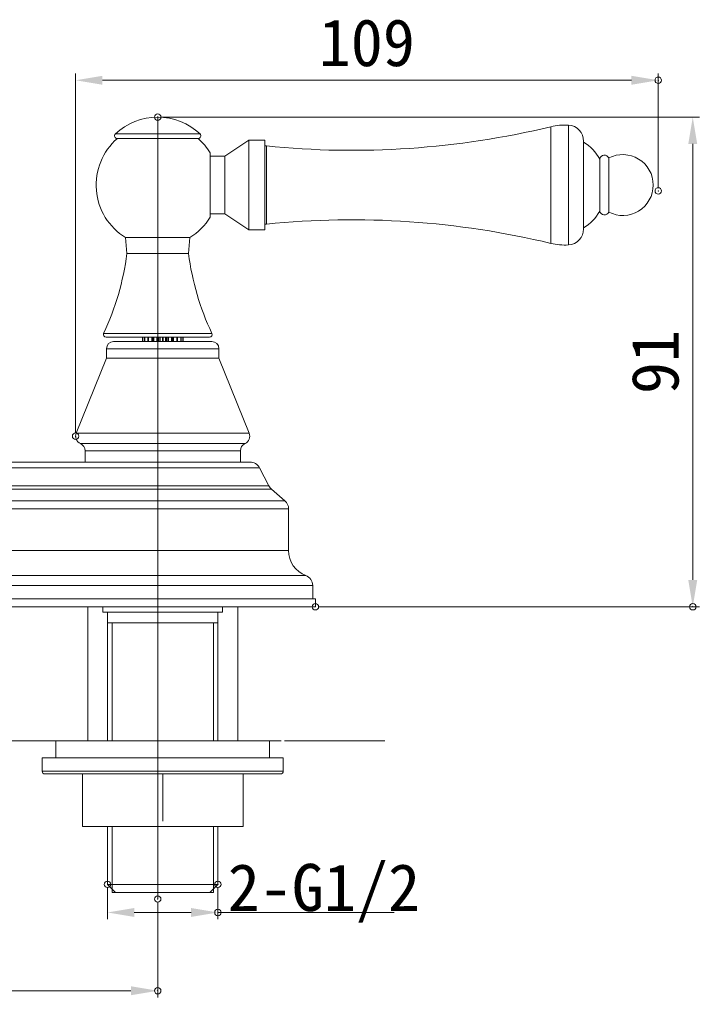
# Model space of a CAD drawing. Units: millimetres, scale not verified. Extents: x -300 to 302, y -412 to 405.
# Drawn here: x -130.4 to -3.5, y -16.3 to 166.2 of the extents above; entities that cross this region are included whole.
import ezdxf
from ezdxf.enums import TextEntityAlignment as Align

# ---------------------------------------------------------------- set-up
doc = ezdxf.new("R2010")
doc.units = ezdxf.units.MM
doc.header["$LTSCALE"] = 3
doc.header["$PDMODE"] = 32
doc.header["$PDSIZE"] = 1.2
doc.layers.add('0-0', color=7, linetype='Continuous', lineweight=18)
doc.styles.add('ＭＳ ゴシック', font='')
doc.styles.get('ＭＳ ゴシック').set_extended_font_data('MS Gothic')

msp = doc.modelspace()

# ---------------------------------------------------------------- linework, layer by layer
at = {"layer": '0-0', "lineweight": 15}
for p, q in [((-119.91, 89.094), (-119.91, 156.132)), ((-11.14, 134.856), (-11.14, 156.132)), ((-114.91, 154.882), (-16.14, 154.882)), ((-103.958, 148.008), (-3.452, 148.008)), ((-4.702, 143.008), (-4.702, 61.633)), ((-74.525, 56.633), (-3.452, 56.633)), ((-74.525, 56.633), (-62.161, 56.633)), ((-80.94, 31.633), (-62.161, 31.633)), ((-113.95, 4.208), (-113.95, -1.662)), ((-93.35, 4.208), (-93.35, -1.662)), ((-104.583, 1.473), (-104.583, -16.269)), ((-108.95, -0.412), (-98.35, -0.412)), ((-93.35, -0.412), (-60.433, -0.412)), ((-200.25, -15.019), (-109.583, -15.019))]:
    msp.add_line(p, q, dxfattribs=at)
at = {"layer": '0-0', "color": 1}
msp.add_line((-104.583, 2.098), (-104.583, 148.132), dxfattribs=at)
at = {"layer": '0-0'}
for p, q in [((-31.197, 124.445), (-31.197, 146.221)), ((-27.89, 124.154), (-27.89, 146.512)), ((-112.476, 144.871), (-96.69, 144.872)), ((-97.033, 144.009), (-112.133, 144.008)), ((-87.573, 143.683), (-92.073, 140.733)), ((-87.573, 126.983), (-87.573, 143.683)), ((-84.573, 143.683), (-87.573, 143.683)), ((-84.573, 126.983), (-84.573, 143.683)), ((-84.299, 128.047), (-84.299, 142.619)), ((-25.073, 143.518), (-25.073, 127.148)), ((-94.773, 141.333), (-94.773, 129.333)), ((-92.073, 140.733), (-94.773, 140.733)), ((-92.073, 129.933), (-92.073, 140.733)), ((-22.073, 130.483), (-22.073, 140.183)), ((-20.373, 130.283), (-20.373, 140.383)), ((-92.073, 129.933), (-94.773, 129.933)), ((-87.573, 126.983), (-92.073, 129.933)), ((-84.573, 126.983), (-87.573, 126.983)), ((-110.581, 125.522), (-98.583, 125.523)), ((-110.581, 125.522), (-110.331, 122.533)), ((-98.583, 125.523), (-98.833, 122.533)), ((-110.331, 122.533), (-98.833, 122.533)), ((-114.688, 107.646), (-94.473, 107.646)), ((-114.237, 106.933), (-94.925, 106.933)), ((-114.237, 106.932), (-108.981, 106.932)), ((-112.81, 106.133), (-94.49, 106.133)), ((-107.443, 106.133), (-107.443, 106.933)), ((-107.409, 106.133), (-107.409, 106.933)), ((-107.106, 106.133), (-107.106, 106.933)), ((-107.007, 106.133), (-107.007, 106.933)), ((-106.43, 106.133), (-106.43, 106.933)), ((-106.276, 106.133), (-106.276, 106.933)), ((-105.675, 106.933), (-105.675, 106.133)), ((-105.578, 106.933), (-105.578, 106.133)), ((-105.483, 106.133), (-105.483, 106.933)), ((-105.288, 106.133), (-105.288, 106.933)), ((-104.746, 106.933), (-104.746, 106.133)), ((-104.632, 106.933), (-104.632, 106.133)), ((-104.356, 106.133), (-104.356, 106.933)), ((-104.14, 106.133), (-104.14, 106.933)), ((-103.71, 106.933), (-103.71, 106.133)), ((-103.59, 106.933), (-103.59, 106.133)), ((-103.159, 106.133), (-103.159, 106.933)), ((-102.943, 106.133), (-102.943, 106.933)), ((-102.667, 106.933), (-102.667, 106.133)), ((-102.553, 106.933), (-102.553, 106.133)), ((-102.011, 106.133), (-102.011, 106.933)), ((-101.816, 106.133), (-101.816, 106.933)), ((-101.721, 106.933), (-101.721, 106.133)), ((-101.624, 106.933), (-101.624, 106.133)), ((-101.023, 106.133), (-101.023, 106.933)), ((-100.869, 106.133), (-100.869, 106.933)), ((-100.292, 106.133), (-100.292, 106.933)), ((-100.193, 106.933), (-100.193, 106.133)), ((-99.89, 106.933), (-99.89, 106.133)), ((-99.856, 106.133), (-99.856, 106.933)), ((-99.856, 106.933), (-94.925, 106.933)), ((-114.15, 103.033), (-114.15, 104.793)), ((-114.15, 104.793), (-93.15, 104.793)), ((-93.15, 103.033), (-93.15, 104.793)), ((-119.79, 89.031), (-114.15, 103.033)), ((-114.15, 103.033), (-93.15, 103.033)), ((-87.509, 89.031), (-93.15, 103.033)), ((-119.79, 89.031), (-87.509, 89.031)), ((-119.022, 87.095), (-88.277, 87.095)), ((-118.15, 83.633), (-118.15, 85.733)), ((-118.15, 85.733), (-89.15, 85.733)), ((-89.15, 83.633), (-89.15, 85.733)), ((-223.31, 82.556), (-85.589, 82.556)), ((-146.295, 83.633), (-87.363, 83.633)), ((-83.828, 79.176), (-85.589, 82.556)), ((-225.543, 78.581), (-83.356, 78.581)), ((-225.071, 79.176), (-83.828, 79.176)), ((-80.848, 76.432), (-83.356, 78.581)), ((-228.75, 74.913), (-80.15, 74.913)), ((-228.75, 74.913), (-80.15, 74.913)), ((-228.051, 76.432), (-80.848, 76.432)), ((-228.051, 76.432), (-80.848, 76.432)), ((-80.15, 67.133), (-80.15, 74.913)), ((-228.75, 67.133), (-80.15, 67.133)), ((-228.75, 67.133), (-80.15, 67.133)), ((-231.964, 62.463), (-76.935, 62.463)), ((-231.964, 62.463), (-76.935, 62.463)), ((-233.25, 60.595), (-75.65, 60.595)), ((-233.25, 60.595), (-75.65, 60.595)), ((-75.65, 58.133), (-75.65, 60.595)), ((-233.75, 58.133), (-75.15, 58.133)), ((-233.75, 58.133), (-75.15, 58.133)), ((-233.75, 56.633), (-75.15, 56.633)), ((-233.75, 56.633), (-75.15, 56.633)), ((-117.65, 31.633), (-117.65, 56.633)), ((-114.8, 56.633), (-114.8, 55.633)), ((-92.5, 56.633), (-92.5, 55.633)), ((-89.65, 31.633), (-89.65, 56.633)), ((-75.15, 56.633), (-75.15, 58.133)), ((-75.15, 56.633), (-75.15, 58.133)), ((-92.5, 55.633), (-114.799, 55.633)), ((-113.95, 55.633), (-113.95, 31.633)), ((-93.35, 55.633), (-93.35, 31.633)), ((-93.35, 53.633), (-113.95, 53.633)), ((-151.7, 31.633), (-81.565, 31.633)), ((-83.7, 31.633), (-123.6, 31.633)), ((-123.6, 31.633), (-123.6, 28.433)), ((-83.7, 31.633), (-83.7, 28.433)), ((-81.15, 28.433), (-126.15, 28.433)), ((-126.15, 28.433), (-126.15, 25.933)), ((-81.15, 28.433), (-81.15, 25.933)), ((-81.15, 25.933), (-126.15, 25.933)), ((-81.65, 25.433), (-125.65, 25.433)), ((-118.65, 15.633), (-118.65, 25.433)), ((-103.65, 25.433), (-103.65, 16.633)), ((-88.65, 25.433), (-88.65, 15.633)), ((-118.65, 15.633), (-88.65, 15.633)), ((-113.95, 15.633), (-113.95, 4.833)), ((-93.35, 15.633), (-93.35, 4.833)), ((-93.35, 4.833), (-113.95, 4.833)), ((-112.45, 3.333), (-113.95, 4.833)), ((-94.85, 3.333), (-93.35, 4.833)), ((-94.2, 3.333), (-113.1, 3.333))]:
    msp.add_line(p, q, dxfattribs=at)
at = {"layer": '0-0', "color": 2}
for p, q in [((-113.1, 53.633), (-113.1, 31.633)), ((-94.2, 53.633), (-94.2, 31.633)), ((-113.1, 15.633), (-113.1, 3.333)), ((-94.2, 15.633), (-94.2, 3.333))]:
    msp.add_line(p, q, dxfattribs=at)
at = {"layer": '0-0'}
for centre, radius, start, end in [((-104.583, 136.508), 11.5, 90.0022, 133.34478), ((-104.582, 136.508), 11.5, 46.66126, 90.00385), ((-68.323, 300.312), 158.5, 264.21517, 283.54653), ((-28.573, 135.333), 11.2, 86.50238, 103.54653), ((-28.073, 143.518), 3, 0, 86.50238), ((-112.133, 144.508), 0.5, 133.34478, 270.00302), ((-97.033, 144.509), 0.5, 270.00302, 46.66126), ((-104.581, 135.333), 11.5, 130.94364, 238.55102), ((-104.584, 135.333), 11.5, 31.44898, 48.97666), ((-84.573, 139.908), 2.725, 84.21517, 90.00319), ((-29.148, 136.449), 8, 27.82695, 59.37869), ((-21.191, 140.006), 0.9, 24.72811, 168.69157), ((-17.773, 135.31), 5.7, 0.22569, 117.13883), ((-17.773, 135.355), 5.7, 242.86117, 359.77431), ((-29.148, 134.217), 8, 300.62131, 332.17305), ((-21.191, 130.659), 0.9, 191.30843, 335.27189), ((-104.584, 135.333), 11.5, 301.45502, 328.55102), ((-84.573, 130.758), 2.725, 269.99681, 275.78483), ((-68.323, -29.646), 158.5, 76.45347, 95.78483), ((-28.073, 127.148), 3, 273.49762, 0), ((-28.573, 135.333), 11.2, 256.45347, 273.49762), ((-159.915, 128.966), 50, 334.76068, 352.60728), ((-49.249, 128.972), 50, 187.39876, 205.24664), ((-114.236, 107.433), 0.5, 154.76068, 269.94801), ((-112.81, 104.793), 1.34, 90, 180), ((-94.925, 107.433), 0.5, 270.00302, 25.24663), ((-94.49, 104.793), 1.34, 0, 90), ((-118.39, 88.467), 1.51, 158.05851, 245.25348), ((-88.91, 88.467), 1.51, 294.74652, 21.94149), ((-119.65, 85.733), 1.5, 0, 65.25348), ((-87.65, 85.733), 1.5, 114.74652, 180), ((-87.363, 81.633), 2, 27.49638, 90), ((-82.054, 80.1), 2, 207.49638, 229.3987), ((-82.15, 74.913), 2, 0, 49.3987), ((-75.15, 67.133), 5, 180, 249.07517), ((-77.65, 60.595), 2, 0, 69.07517), ((-125.65, 25.933), 0.5, 180, 270.00001), ((-81.65, 25.933), 0.5, 269.99999, 0)]:
    msp.add_arc(centre, radius, start, end, dxfattribs=at)
for p in [(-11.14, 154.882), (-104.583, 148.008), (-11.14, 134.231), (-119.91, 88.469), (-75.15, 56.633), (-4.702, 56.633), (-113.95, 4.833), (-93.35, 4.833), (-104.583, 2.098), (-93.35, -0.412), (-104.583, -15.019)]:
    msp.add_point(p, dxfattribs=at)
for points in [[(-114.91, 155.715), (-114.91, 154.048), (-119.91, 154.882)], [(-16.14, 155.715), (-16.14, 154.048), (-11.14, 154.882)], [(-5.536, 143.008), (-3.869, 143.008), (-4.702, 148.008)], [(-5.536, 61.633), (-3.869, 61.633), (-4.702, 56.633)], [(-108.95, 0.421), (-108.95, -1.245), (-113.95, -0.412)], [(-98.35, 0.421), (-98.35, -1.245), (-93.35, -0.412)], [(-109.583, -14.185), (-109.583, -15.852), (-104.583, -15.019)]]:
    msp.add_solid(points, dxfattribs=at)

# ---------------------------------------------------------------- texts
at = {"layer": '0-0', "style": 'ＭＳ ゴシック'}
for s, p in [('109', (-74.525, 154.882)), ('2-G1/2', (-91.516, -2.787))]:
    msp.add_text(s, height=8.798, dxfattribs=at).set_placement(p, align=Align.BOTTOM_LEFT)
msp.add_text('91', height=8.798, rotation=90, dxfattribs=at).set_placement((-4.702, 96.321), align=Align.BOTTOM_LEFT)

doc.saveas('drawing.dxf')
